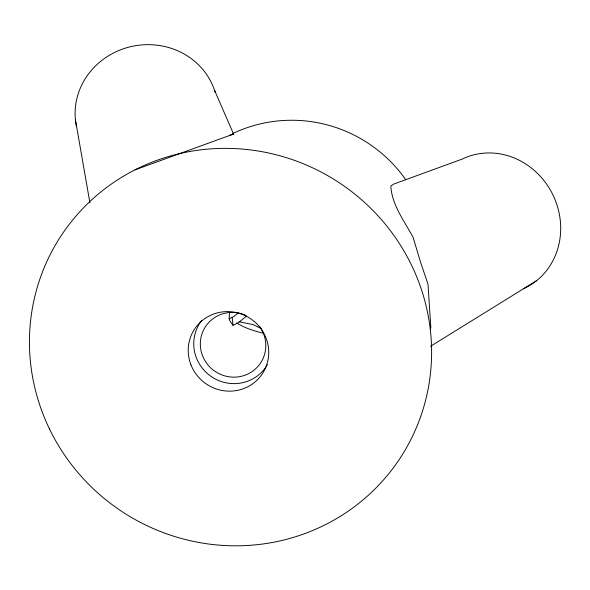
<?xml version="1.0" encoding="UTF-8"?>
<svg xmlns="http://www.w3.org/2000/svg" width="590" height="590" viewBox="0 0 590 590"><rect width="100%" height="100%" fill="white"/><g stroke="black" fill="none" stroke-linecap="round" stroke-linejoin="round"><path stroke-width="0.89" d="M246.686 315.952L238.404 322.686L232.984 325.319L229.768 320.65L229.163 318.821L229.51 312.221M430.39 329.006L430.818 327.303L427.993 284.218L420.464 261.886L413.096 237.387C404.43 221.117 391.885 205.04 390.823 186.042L393.788 184.065L462.413 158.998A71.685 65.719 63.5 0 1 553.317 195.703A71.685 65.719 63.5 0 1 523.514 288.672M232.224 317.457L232.984 325.319M238.036 313.113L233.795 316.565L229.163 318.821M430.486 346.315L536.671 280.604M214.546 90.336L233.581 134.048L134.963 169.861M229.657 135.28L233.581 134.048M239.024 321.727L253.162 324.611L261.252 328.593M263.354 333.269C254.084 330.901 244.739 328.077 236.575 322.922M75.402 119.586L89.909 202.812M232.379 133.753A137.868 135.899 35.1 0 1 405.455 179.308M259.445 326.285A33.003 32.103 32.7 0 1 245.256 375.122A33.003 32.103 32.7 0 1 200.593 348.166A33.003 32.103 32.7 0 1 237.062 312.774M237.91 312.914A33.003 32.103 32.7 0 1 245.366 315.112M267.395 364.62A39.655 38.579 32.7 0 1 211.581 376.767A39.655 38.579 32.7 0 1 201.647 320.584M76.471 126.57A71.501 67.12 -10.7 0 1 129.748 46.905A71.501 67.12 -10.7 0 1 215.099 92.077M49.494 428.967A202.724 197.06 32.7 0 0 396.849 462.973A202.724 197.06 32.7 0 0 245.226 149.336A202.724 197.06 32.7 0 0 49.494 428.967M190.939 364.782A40.592 39.441 32.6 0 0 259.843 377.128A40.592 39.441 32.6 0 0 234.665 312.25A40.592 39.441 32.6 0 0 190.939 364.782"/></g></svg>
